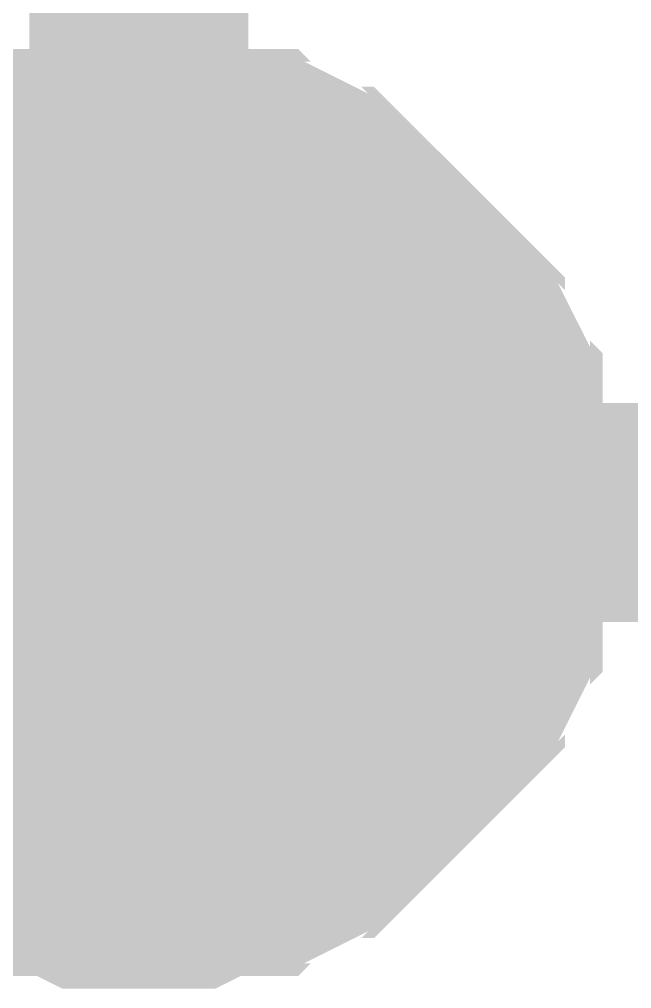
# Model space of a CAD drawing. Header units: millimetres. Extents: x 0 to 11.5, y 0 to 7.6.
# Drawn here: x 4.2938 to 4.3268, y 2.2751 to 2.3273 of the extents above; entities that cross this region are included whole.
import ezdxf

# ---------------------------------------------------------------- set-up
doc = ezdxf.new("R2010")
doc.units = ezdxf.units.MM
doc.header["$MEASUREMENT"] = 0
doc.layers.add('Sheet', color=255, linetype='Continuous')

msp = doc.modelspace()

# ---------------------------------------------------------------- linework, layer by layer
at = {"layer": 'Sheet'}
for points, const_width in [([(4.300225, 2.400897), (4.300225, 2.300717)], 0.0118), ([(4.287269, 2.315029), (4.287951, 2.31571), (4.288633, 2.316392), (4.289315, 2.317073), (4.289996, 2.317755), (4.290678, 2.317755), (4.29136, 2.318436), (4.292724, 2.319118), (4.293406, 2.319118), (4.294088, 2.319799), (4.295452, 2.319799), (4.296134, 2.319799), (4.297498, 2.320481), (4.29818, 2.320481), (4.299543, 2.320481), (4.300225, 2.320481)], 0.0118), ([(4.287269, 2.315029), (4.287951, 2.31571), (4.288633, 2.316392), (4.289315, 2.317073), (4.289996, 2.317755), (4.290678, 2.317755), (4.29136, 2.318436), (4.292724, 2.319118), (4.293406, 2.319118), (4.294088, 2.319799), (4.295452, 2.319799), (4.296134, 2.319799), (4.297498, 2.320481), (4.29818, 2.320481), (4.299543, 2.320481), (4.300225, 2.320481)], 0.0118), ([(4.287269, 2.315029), (4.287951, 2.31571), (4.288633, 2.316392), (4.289315, 2.317073), (4.289996, 2.317755), (4.290678, 2.317755), (4.29136, 2.318436), (4.292724, 2.319118), (4.293406, 2.319118), (4.294088, 2.319799), (4.295452, 2.319799), (4.296134, 2.319799), (4.297498, 2.320481), (4.29818, 2.320481), (4.299543, 2.320481), (4.300225, 2.320481)], 0.0118), ([(4.287269, 2.315029), (4.287951, 2.31571), (4.288633, 2.316392), (4.289315, 2.317073), (4.289996, 2.317755), (4.290678, 2.317755), (4.29136, 2.318436), (4.292724, 2.319118), (4.293406, 2.319118), (4.294088, 2.319799), (4.295452, 2.319799), (4.296134, 2.319799), (4.297498, 2.320481), (4.29818, 2.320481), (4.299543, 2.320481), (4.300225, 2.320481)], 0.0118), ([(4.287269, 2.315029), (4.287951, 2.31571), (4.288633, 2.316392), (4.289315, 2.317073), (4.289996, 2.317755), (4.290678, 2.317755), (4.29136, 2.318436), (4.292724, 2.319118), (4.293406, 2.319118), (4.294088, 2.319799), (4.295452, 2.319799), (4.296134, 2.319799), (4.297498, 2.320481), (4.29818, 2.320481), (4.299543, 2.320481), (4.300225, 2.320481)], 0.0118), ([(4.287269, 2.315029), (4.287951, 2.31571), (4.288633, 2.316392), (4.289315, 2.317073), (4.289996, 2.317755), (4.290678, 2.317755), (4.29136, 2.318436), (4.292724, 2.319118), (4.293406, 2.319118), (4.294088, 2.319799), (4.295452, 2.319799), (4.296134, 2.319799), (4.297498, 2.320481), (4.29818, 2.320481), (4.299543, 2.320481), (4.300225, 2.320481)], 0.0118), ([(4.287269, 2.315029), (4.287951, 2.31571), (4.288633, 2.316392), (4.289315, 2.317073), (4.289996, 2.317755), (4.290678, 2.317755), (4.29136, 2.318436), (4.292724, 2.319118), (4.293406, 2.319118), (4.294088, 2.319799), (4.295452, 2.319799), (4.296134, 2.319799), (4.297498, 2.320481), (4.29818, 2.320481), (4.299543, 2.320481), (4.300225, 2.320481)], 0.0118), ([(4.287269, 2.315029), (4.287951, 2.31571), (4.288633, 2.316392), (4.289315, 2.317073), (4.289996, 2.317755), (4.290678, 2.317755), (4.29136, 2.318436), (4.292724, 2.319118), (4.293406, 2.319118), (4.294088, 2.319799), (4.295452, 2.319799), (4.296134, 2.319799), (4.297498, 2.320481), (4.29818, 2.320481), (4.299543, 2.320481), (4.300225, 2.320481)], 0.0118), ([(4.300225, 2.320481), (4.300225, 2.320481)], 0.0118), ([(4.300225, 2.320481), (4.300907, 2.320481), (4.302271, 2.320481), (4.302953, 2.320481), (4.304317, 2.319799), (4.304999, 2.319799), (4.306363, 2.319799), (4.307045, 2.319118), (4.307727, 2.319118), (4.30909, 2.318436), (4.309772, 2.317755), (4.310454, 2.317755), (4.311136, 2.317073), (4.311818, 2.316392), (4.3125, 2.31571), (4.313182, 2.315029), (4.313864, 2.314347), (4.314546, 2.313666), (4.315228, 2.312984), (4.31591, 2.312303), (4.316592, 2.311621), (4.317273, 2.31094), (4.317273, 2.310258), (4.317955, 2.309577), (4.318637, 2.308214), (4.318637, 2.307532), (4.319319, 2.306851), (4.319319, 2.305488), (4.319319, 2.304806), (4.320001, 2.303443), (4.320001, 2.302762), (4.320001, 2.301399), (4.320001, 2.300717)], 0.0118), ([(4.300225, 2.320481), (4.300225, 2.320481)], 0.0118), ([(4.300225, 2.320481), (4.300907, 2.320481), (4.302271, 2.320481), (4.302953, 2.320481), (4.304317, 2.319799), (4.304999, 2.319799), (4.306363, 2.319799), (4.307045, 2.319118), (4.307727, 2.319118), (4.30909, 2.318436), (4.309772, 2.317755), (4.310454, 2.317755), (4.311136, 2.317073), (4.311818, 2.316392), (4.3125, 2.31571), (4.313182, 2.315029), (4.313864, 2.314347), (4.314546, 2.313666), (4.315228, 2.312984), (4.31591, 2.312303), (4.316592, 2.311621), (4.317273, 2.31094), (4.317273, 2.310258), (4.317955, 2.309577), (4.318637, 2.308214), (4.318637, 2.307532), (4.319319, 2.306851), (4.319319, 2.305488), (4.319319, 2.304806), (4.320001, 2.303443), (4.320001, 2.302762), (4.320001, 2.301399), (4.320001, 2.300717)], 0.0118), ([(4.300225, 2.320481), (4.300225, 2.320481)], 0.0118), ([(4.300225, 2.320481), (4.300907, 2.320481), (4.302271, 2.320481), (4.302953, 2.320481), (4.304317, 2.319799), (4.304999, 2.319799), (4.306363, 2.319799), (4.307045, 2.319118), (4.307727, 2.319118), (4.30909, 2.318436), (4.309772, 2.317755), (4.310454, 2.317755), (4.311136, 2.317073), (4.311818, 2.316392), (4.3125, 2.31571), (4.313182, 2.315029), (4.313864, 2.314347), (4.314546, 2.313666), (4.315228, 2.312984), (4.31591, 2.312303), (4.316592, 2.311621), (4.317273, 2.31094), (4.317273, 2.310258), (4.317955, 2.309577), (4.318637, 2.308214), (4.318637, 2.307532), (4.319319, 2.306851), (4.319319, 2.305488), (4.319319, 2.304806), (4.320001, 2.303443), (4.320001, 2.302762), (4.320001, 2.301399), (4.320001, 2.300717)], 0.0118), ([(4.300225, 2.320481), (4.300225, 2.320481)], 0.0118), ([(4.300225, 2.320481), (4.300907, 2.320481), (4.302271, 2.320481), (4.302953, 2.320481), (4.304317, 2.319799), (4.304999, 2.319799), (4.306363, 2.319799), (4.307045, 2.319118), (4.307727, 2.319118), (4.30909, 2.318436), (4.309772, 2.317755), (4.310454, 2.317755), (4.311136, 2.317073), (4.311818, 2.316392), (4.3125, 2.31571), (4.313182, 2.315029), (4.313864, 2.314347), (4.314546, 2.313666), (4.315228, 2.312984), (4.31591, 2.312303), (4.316592, 2.311621), (4.317273, 2.31094), (4.317273, 2.310258), (4.317955, 2.309577), (4.318637, 2.308214), (4.318637, 2.307532), (4.319319, 2.306851), (4.319319, 2.305488), (4.319319, 2.304806), (4.320001, 2.303443), (4.320001, 2.302762), (4.320001, 2.301399), (4.320001, 2.300717)], 0.0118), ([(4.300225, 2.320481), (4.300225, 2.320481)], 0.0118), ([(4.300225, 2.320481), (4.300907, 2.320481), (4.302271, 2.320481), (4.302953, 2.320481), (4.304317, 2.319799), (4.304999, 2.319799), (4.306363, 2.319799), (4.307045, 2.319118), (4.307727, 2.319118), (4.30909, 2.318436), (4.309772, 2.317755), (4.310454, 2.317755), (4.311136, 2.317073), (4.311818, 2.316392), (4.3125, 2.31571), (4.313182, 2.315029), (4.313864, 2.314347), (4.314546, 2.313666), (4.315228, 2.312984), (4.31591, 2.312303), (4.316592, 2.311621), (4.317273, 2.31094), (4.317273, 2.310258), (4.317955, 2.309577), (4.318637, 2.308214), (4.318637, 2.307532), (4.319319, 2.306851), (4.319319, 2.305488), (4.319319, 2.304806), (4.320001, 2.303443), (4.320001, 2.302762), (4.320001, 2.301399), (4.320001, 2.300717)], 0.0118), ([(4.300225, 2.320481), (4.300225, 2.320481)], 0.0118), ([(4.300225, 2.320481), (4.300907, 2.320481), (4.302271, 2.320481), (4.302953, 2.320481), (4.304317, 2.319799), (4.304999, 2.319799), (4.306363, 2.319799), (4.307045, 2.319118), (4.307727, 2.319118), (4.30909, 2.318436), (4.309772, 2.317755), (4.310454, 2.317755), (4.311136, 2.317073), (4.311818, 2.316392), (4.3125, 2.31571), (4.313182, 2.315029), (4.313864, 2.314347), (4.314546, 2.313666), (4.315228, 2.312984), (4.31591, 2.312303), (4.316592, 2.311621), (4.317273, 2.31094), (4.317273, 2.310258), (4.317955, 2.309577), (4.318637, 2.308214), (4.318637, 2.307532), (4.319319, 2.306851), (4.319319, 2.305488), (4.319319, 2.304806), (4.320001, 2.303443), (4.320001, 2.302762), (4.320001, 2.301399), (4.320001, 2.300717)], 0.0118), ([(4.300225, 2.320481), (4.300225, 2.320481)], 0.0118), ([(4.300225, 2.320481), (4.300907, 2.320481), (4.302271, 2.320481), (4.302953, 2.320481), (4.304317, 2.319799), (4.304999, 2.319799), (4.306363, 2.319799), (4.307045, 2.319118), (4.307727, 2.319118), (4.30909, 2.318436), (4.309772, 2.317755), (4.310454, 2.317755), (4.311136, 2.317073), (4.311818, 2.316392), (4.3125, 2.31571), (4.313182, 2.315029), (4.313864, 2.314347), (4.314546, 2.313666), (4.315228, 2.312984), (4.31591, 2.312303), (4.316592, 2.311621), (4.317273, 2.31094), (4.317273, 2.310258), (4.317955, 2.309577), (4.318637, 2.308214), (4.318637, 2.307532), (4.319319, 2.306851), (4.319319, 2.305488), (4.319319, 2.304806), (4.320001, 2.303443), (4.320001, 2.302762), (4.320001, 2.301399), (4.320001, 2.300717)], 0.0118), ([(4.300225, 2.320481), (4.300225, 2.320481)], 0.0118), ([(4.300225, 2.320481), (4.300907, 2.320481), (4.302271, 2.320481), (4.302953, 2.320481), (4.304317, 2.319799), (4.304999, 2.319799), (4.306363, 2.319799), (4.307045, 2.319118), (4.307727, 2.319118), (4.30909, 2.318436), (4.309772, 2.317755), (4.310454, 2.317755), (4.311136, 2.317073), (4.311818, 2.316392), (4.3125, 2.31571), (4.313182, 2.315029), (4.313864, 2.314347), (4.314546, 2.313666), (4.315228, 2.312984), (4.31591, 2.312303), (4.316592, 2.311621), (4.317273, 2.31094), (4.317273, 2.310258), (4.317955, 2.309577), (4.318637, 2.308214), (4.318637, 2.307532), (4.319319, 2.306851), (4.319319, 2.305488), (4.319319, 2.304806), (4.320001, 2.303443), (4.320001, 2.302762), (4.320001, 2.301399), (4.320001, 2.300717)], 0.0118), ([(4.29136, 2.318436), (4.292724, 2.319118), (4.293406, 2.319118), (4.294088, 2.319799), (4.295452, 2.319799), (4.296134, 2.319799), (4.297498, 2.320481), (4.29818, 2.320481), (4.299543, 2.320481), (4.300225, 2.320481)], 0.0039), ([(4.29136, 2.318436), (4.292724, 2.319118), (4.293406, 2.319118), (4.294088, 2.319799), (4.295452, 2.319799), (4.296134, 2.319799), (4.297498, 2.320481), (4.29818, 2.320481), (4.299543, 2.320481), (4.300225, 2.320481)], 0.0039), ([(4.29136, 2.318436), (4.292724, 2.319118), (4.293406, 2.319118), (4.294088, 2.319799), (4.295452, 2.319799), (4.296134, 2.319799), (4.297498, 2.320481), (4.29818, 2.320481), (4.299543, 2.320481), (4.300225, 2.320481)], 0.0039), ([(4.29136, 2.318436), (4.292724, 2.319118), (4.293406, 2.319118), (4.294088, 2.319799), (4.295452, 2.319799), (4.296134, 2.319799), (4.297498, 2.320481), (4.29818, 2.320481), (4.299543, 2.320481), (4.300225, 2.320481)], 0.0039), ([(4.29136, 2.318436), (4.292724, 2.319118), (4.293406, 2.319118), (4.294088, 2.319799), (4.295452, 2.319799), (4.296134, 2.319799), (4.297498, 2.320481), (4.29818, 2.320481), (4.299543, 2.320481), (4.300225, 2.320481)], 0.0039), ([(4.29136, 2.318436), (4.292724, 2.319118), (4.293406, 2.319118), (4.294088, 2.319799), (4.295452, 2.319799), (4.296134, 2.319799), (4.297498, 2.320481), (4.29818, 2.320481), (4.299543, 2.320481), (4.300225, 2.320481)], 0.0039), ([(4.29136, 2.318436), (4.292724, 2.319118), (4.293406, 2.319118), (4.294088, 2.319799), (4.295452, 2.319799), (4.296134, 2.319799), (4.297498, 2.320481), (4.29818, 2.320481), (4.299543, 2.320481), (4.300225, 2.320481)], 0.0039), ([(4.29136, 2.318436), (4.292724, 2.319118), (4.293406, 2.319118), (4.294088, 2.319799), (4.295452, 2.319799), (4.296134, 2.319799), (4.297498, 2.320481), (4.29818, 2.320481), (4.299543, 2.320481), (4.300225, 2.320481)], 0.0039), ([(4.300225, 2.320481), (4.300225, 2.320481)], 0.0039), ([(4.300225, 2.320481), (4.300907, 2.320481), (4.302271, 2.320481), (4.302953, 2.320481), (4.304317, 2.319799), (4.304999, 2.319799), (4.306363, 2.319799), (4.307045, 2.319118), (4.307727, 2.319118), (4.30909, 2.318436), (4.309772, 2.317755), (4.310454, 2.317755), (4.311136, 2.317073), (4.311818, 2.316392), (4.3125, 2.31571), (4.313182, 2.315029), (4.313864, 2.314347), (4.314546, 2.313666), (4.315228, 2.312984), (4.31591, 2.312303), (4.316592, 2.311621), (4.317273, 2.31094), (4.317273, 2.310258), (4.317955, 2.309577), (4.318637, 2.308214), (4.318637, 2.307532), (4.319319, 2.306851), (4.319319, 2.305488), (4.319319, 2.304806), (4.320001, 2.303443), (4.320001, 2.302762), (4.320001, 2.301399), (4.320001, 2.300717)], 0.0039), ([(4.300225, 2.320481), (4.300225, 2.320481)], 0.0039), ([(4.300225, 2.320481), (4.300907, 2.320481), (4.302271, 2.320481), (4.302953, 2.320481), (4.304317, 2.319799), (4.304999, 2.319799), (4.306363, 2.319799), (4.307045, 2.319118), (4.307727, 2.319118), (4.30909, 2.318436), (4.309772, 2.317755), (4.310454, 2.317755), (4.311136, 2.317073), (4.311818, 2.316392), (4.3125, 2.31571), (4.313182, 2.315029), (4.313864, 2.314347), (4.314546, 2.313666), (4.315228, 2.312984), (4.31591, 2.312303), (4.316592, 2.311621), (4.317273, 2.31094), (4.317273, 2.310258), (4.317955, 2.309577), (4.318637, 2.308214), (4.318637, 2.307532), (4.319319, 2.306851), (4.319319, 2.305488), (4.319319, 2.304806), (4.320001, 2.303443), (4.320001, 2.302762), (4.320001, 2.301399), (4.320001, 2.300717)], 0.0039), ([(4.300225, 2.320481), (4.300225, 2.320481)], 0.0039), ([(4.300225, 2.320481), (4.300907, 2.320481), (4.302271, 2.320481), (4.302953, 2.320481), (4.304317, 2.319799), (4.304999, 2.319799), (4.306363, 2.319799), (4.307045, 2.319118), (4.307727, 2.319118), (4.30909, 2.318436), (4.309772, 2.317755), (4.310454, 2.317755), (4.311136, 2.317073), (4.311818, 2.316392), (4.3125, 2.31571), (4.313182, 2.315029), (4.313864, 2.314347), (4.314546, 2.313666), (4.315228, 2.312984), (4.31591, 2.312303), (4.316592, 2.311621), (4.317273, 2.31094), (4.317273, 2.310258), (4.317955, 2.309577), (4.318637, 2.308214), (4.318637, 2.307532), (4.319319, 2.306851), (4.319319, 2.305488), (4.319319, 2.304806), (4.320001, 2.303443), (4.320001, 2.302762), (4.320001, 2.301399), (4.320001, 2.300717)], 0.0039), ([(4.300225, 2.320481), (4.300225, 2.320481)], 0.0039), ([(4.300225, 2.320481), (4.300907, 2.320481), (4.302271, 2.320481), (4.302953, 2.320481), (4.304317, 2.319799), (4.304999, 2.319799), (4.306363, 2.319799), (4.307045, 2.319118), (4.307727, 2.319118), (4.30909, 2.318436), (4.309772, 2.317755), (4.310454, 2.317755), (4.311136, 2.317073), (4.311818, 2.316392), (4.3125, 2.31571), (4.313182, 2.315029), (4.313864, 2.314347), (4.314546, 2.313666), (4.315228, 2.312984), (4.31591, 2.312303), (4.316592, 2.311621), (4.317273, 2.31094), (4.317273, 2.310258), (4.317955, 2.309577), (4.318637, 2.308214), (4.318637, 2.307532), (4.319319, 2.306851), (4.319319, 2.305488), (4.319319, 2.304806), (4.320001, 2.303443), (4.320001, 2.302762), (4.320001, 2.301399), (4.320001, 2.300717)], 0.0039), ([(4.300225, 2.320481), (4.300225, 2.320481)], 0.0039), ([(4.300225, 2.320481), (4.300907, 2.320481), (4.302271, 2.320481), (4.302953, 2.320481), (4.304317, 2.319799), (4.304999, 2.319799), (4.306363, 2.319799), (4.307045, 2.319118), (4.307727, 2.319118), (4.30909, 2.318436), (4.309772, 2.317755), (4.310454, 2.317755), (4.311136, 2.317073), (4.311818, 2.316392), (4.3125, 2.31571), (4.313182, 2.315029), (4.313864, 2.314347), (4.314546, 2.313666), (4.315228, 2.312984), (4.31591, 2.312303), (4.316592, 2.311621), (4.317273, 2.31094), (4.317273, 2.310258), (4.317955, 2.309577), (4.318637, 2.308214), (4.318637, 2.307532), (4.319319, 2.306851), (4.319319, 2.305488), (4.319319, 2.304806), (4.320001, 2.303443), (4.320001, 2.302762), (4.320001, 2.301399), (4.320001, 2.300717)], 0.0039), ([(4.300225, 2.320481), (4.300225, 2.320481)], 0.0039), ([(4.300225, 2.320481), (4.300907, 2.320481), (4.302271, 2.320481), (4.302953, 2.320481), (4.304317, 2.319799), (4.304999, 2.319799), (4.306363, 2.319799), (4.307045, 2.319118), (4.307727, 2.319118), (4.30909, 2.318436), (4.309772, 2.317755), (4.310454, 2.317755), (4.311136, 2.317073), (4.311818, 2.316392), (4.3125, 2.31571), (4.313182, 2.315029), (4.313864, 2.314347), (4.314546, 2.313666), (4.315228, 2.312984), (4.31591, 2.312303), (4.316592, 2.311621), (4.317273, 2.31094), (4.317273, 2.310258), (4.317955, 2.309577), (4.318637, 2.308214), (4.318637, 2.307532), (4.319319, 2.306851), (4.319319, 2.305488), (4.319319, 2.304806), (4.320001, 2.303443), (4.320001, 2.302762), (4.320001, 2.301399), (4.320001, 2.300717)], 0.0039), ([(4.300225, 2.320481), (4.300225, 2.320481)], 0.0039), ([(4.300225, 2.320481), (4.300907, 2.320481), (4.302271, 2.320481), (4.302953, 2.320481), (4.304317, 2.319799), (4.304999, 2.319799), (4.306363, 2.319799), (4.307045, 2.319118), (4.307727, 2.319118), (4.30909, 2.318436), (4.309772, 2.317755), (4.310454, 2.317755), (4.311136, 2.317073), (4.311818, 2.316392), (4.3125, 2.31571), (4.313182, 2.315029), (4.313864, 2.314347), (4.314546, 2.313666), (4.315228, 2.312984), (4.31591, 2.312303), (4.316592, 2.311621), (4.317273, 2.31094), (4.317273, 2.310258), (4.317955, 2.309577), (4.318637, 2.308214), (4.318637, 2.307532), (4.319319, 2.306851), (4.319319, 2.305488), (4.319319, 2.304806), (4.320001, 2.303443), (4.320001, 2.302762), (4.320001, 2.301399), (4.320001, 2.300717)], 0.0039), ([(4.300225, 2.320481), (4.300225, 2.320481)], 0.0039), ([(4.300225, 2.320481), (4.300907, 2.320481), (4.302271, 2.320481), (4.302953, 2.320481), (4.304317, 2.319799), (4.304999, 2.319799), (4.306363, 2.319799), (4.307045, 2.319118), (4.307727, 2.319118), (4.30909, 2.318436), (4.309772, 2.317755), (4.310454, 2.317755), (4.311136, 2.317073), (4.311818, 2.316392), (4.3125, 2.31571), (4.313182, 2.315029), (4.313864, 2.314347), (4.314546, 2.313666), (4.315228, 2.312984), (4.31591, 2.312303), (4.316592, 2.311621), (4.317273, 2.31094), (4.317273, 2.310258), (4.317955, 2.309577), (4.318637, 2.308214), (4.318637, 2.307532), (4.319319, 2.306851), (4.319319, 2.305488), (4.319319, 2.304806), (4.320001, 2.303443), (4.320001, 2.302762), (4.320001, 2.301399), (4.320001, 2.300717)], 0.0039), ([(4.199982, 2.300717), (4.300225, 2.300717)], 0.0118), ([(4.320001, 2.300717), (4.320001, 2.300036), (4.320001, 2.298673), (4.320001, 2.297991), (4.319319, 2.296628), (4.319319, 2.295947), (4.319319, 2.294584), (4.318637, 2.293902), (4.318637, 2.293221), (4.317955, 2.291858), (4.317273, 2.291176), (4.317273, 2.290495), (4.316592, 2.289813), (4.31591, 2.289132), (4.315228, 2.288451), (4.314546, 2.287769), (4.313864, 2.287088), (4.313182, 2.286406), (4.3125, 2.285725), (4.311818, 2.285043), (4.311136, 2.284362), (4.310454, 2.28368), (4.309772, 2.28368), (4.30909, 2.282999), (4.307727, 2.282317), (4.307045, 2.282317), (4.306363, 2.281636), (4.304999, 2.281636), (4.304317, 2.281636), (4.302953, 2.280954), (4.302271, 2.280954), (4.300907, 2.280954), (4.300225, 2.280954)], 0.0118), ([(4.320001, 2.300717), (4.320001, 2.300036), (4.320001, 2.298673), (4.320001, 2.297991), (4.319319, 2.296628), (4.319319, 2.295947), (4.319319, 2.294584), (4.318637, 2.293902), (4.318637, 2.293221), (4.317955, 2.291858), (4.317273, 2.291176), (4.317273, 2.290495), (4.316592, 2.289813), (4.31591, 2.289132), (4.315228, 2.288451), (4.314546, 2.287769), (4.313864, 2.287088), (4.313182, 2.286406), (4.3125, 2.285725), (4.311818, 2.285043), (4.311136, 2.284362), (4.310454, 2.28368), (4.309772, 2.28368), (4.30909, 2.282999), (4.307727, 2.282317), (4.307045, 2.282317), (4.306363, 2.281636), (4.304999, 2.281636), (4.304317, 2.281636), (4.302953, 2.280954), (4.302271, 2.280954), (4.300907, 2.280954), (4.300225, 2.280954)], 0.0118), ([(4.320001, 2.300717), (4.320001, 2.300036), (4.320001, 2.298673), (4.320001, 2.297991), (4.319319, 2.296628), (4.319319, 2.295947), (4.319319, 2.294584), (4.318637, 2.293902), (4.318637, 2.293221), (4.317955, 2.291858), (4.317273, 2.291176), (4.317273, 2.290495), (4.316592, 2.289813), (4.31591, 2.289132), (4.315228, 2.288451), (4.314546, 2.287769), (4.313864, 2.287088), (4.313182, 2.286406), (4.3125, 2.285725), (4.311818, 2.285043), (4.311136, 2.284362), (4.310454, 2.28368), (4.309772, 2.28368), (4.30909, 2.282999), (4.307727, 2.282317), (4.307045, 2.282317), (4.306363, 2.281636), (4.304999, 2.281636), (4.304317, 2.281636), (4.302953, 2.280954), (4.302271, 2.280954), (4.300907, 2.280954), (4.300225, 2.280954)], 0.0118), ([(4.320001, 2.300717), (4.320001, 2.300036), (4.320001, 2.298673), (4.320001, 2.297991), (4.319319, 2.296628), (4.319319, 2.295947), (4.319319, 2.294584), (4.318637, 2.293902), (4.318637, 2.293221), (4.317955, 2.291858), (4.317273, 2.291176), (4.317273, 2.290495), (4.316592, 2.289813), (4.31591, 2.289132), (4.315228, 2.288451), (4.314546, 2.287769), (4.313864, 2.287088), (4.313182, 2.286406), (4.3125, 2.285725), (4.311818, 2.285043), (4.311136, 2.284362), (4.310454, 2.28368), (4.309772, 2.28368), (4.30909, 2.282999), (4.307727, 2.282317), (4.307045, 2.282317), (4.306363, 2.281636), (4.304999, 2.281636), (4.304317, 2.281636), (4.302953, 2.280954), (4.302271, 2.280954), (4.300907, 2.280954), (4.300225, 2.280954)], 0.0118), ([(4.300225, 2.300717), (4.750296, 2.300717), (4.85054, 2.300717)], 0.0118), ([(4.320001, 2.300717), (4.320001, 2.300036), (4.320001, 2.298673), (4.320001, 2.297991), (4.319319, 2.296628), (4.319319, 2.295947), (4.319319, 2.294584), (4.318637, 2.293902), (4.318637, 2.293221), (4.317955, 2.291858), (4.317273, 2.291176), (4.317273, 2.290495), (4.316592, 2.289813), (4.31591, 2.289132), (4.315228, 2.288451), (4.314546, 2.287769), (4.313864, 2.287088), (4.313182, 2.286406), (4.3125, 2.285725), (4.311818, 2.285043), (4.311136, 2.284362), (4.310454, 2.28368), (4.309772, 2.28368), (4.30909, 2.282999), (4.307727, 2.282317), (4.307045, 2.282317), (4.306363, 2.281636), (4.304999, 2.281636), (4.304317, 2.281636), (4.302953, 2.280954), (4.302271, 2.280954), (4.300907, 2.280954), (4.300225, 2.280954)], 0.0118), ([(4.320001, 2.300717), (4.320001, 2.300036), (4.320001, 2.298673), (4.320001, 2.297991), (4.319319, 2.296628), (4.319319, 2.295947), (4.319319, 2.294584), (4.318637, 2.293902), (4.318637, 2.293221), (4.317955, 2.291858), (4.317273, 2.291176), (4.317273, 2.290495), (4.316592, 2.289813), (4.31591, 2.289132), (4.315228, 2.288451), (4.314546, 2.287769), (4.313864, 2.287088), (4.313182, 2.286406), (4.3125, 2.285725), (4.311818, 2.285043), (4.311136, 2.284362), (4.310454, 2.28368), (4.309772, 2.28368), (4.30909, 2.282999), (4.307727, 2.282317), (4.307045, 2.282317), (4.306363, 2.281636), (4.304999, 2.281636), (4.304317, 2.281636), (4.302953, 2.280954), (4.302271, 2.280954), (4.300907, 2.280954), (4.300225, 2.280954)], 0.0118), ([(4.320001, 2.300717), (4.320001, 2.300036), (4.320001, 2.298673), (4.320001, 2.297991), (4.319319, 2.296628), (4.319319, 2.295947), (4.319319, 2.294584), (4.318637, 2.293902), (4.318637, 2.293221), (4.317955, 2.291858), (4.317273, 2.291176), (4.317273, 2.290495), (4.316592, 2.289813), (4.31591, 2.289132), (4.315228, 2.288451), (4.314546, 2.287769), (4.313864, 2.287088), (4.313182, 2.286406), (4.3125, 2.285725), (4.311818, 2.285043), (4.311136, 2.284362), (4.310454, 2.28368), (4.309772, 2.28368), (4.30909, 2.282999), (4.307727, 2.282317), (4.307045, 2.282317), (4.306363, 2.281636), (4.304999, 2.281636), (4.304317, 2.281636), (4.302953, 2.280954), (4.302271, 2.280954), (4.300907, 2.280954), (4.300225, 2.280954)], 0.0118), ([(4.320001, 2.300717), (4.320001, 2.300036), (4.320001, 2.298673), (4.320001, 2.297991), (4.319319, 2.296628), (4.319319, 2.295947), (4.319319, 2.294584), (4.318637, 2.293902), (4.318637, 2.293221), (4.317955, 2.291858), (4.317273, 2.291176), (4.317273, 2.290495), (4.316592, 2.289813), (4.31591, 2.289132), (4.315228, 2.288451), (4.314546, 2.287769), (4.313864, 2.287088), (4.313182, 2.286406), (4.3125, 2.285725), (4.311818, 2.285043), (4.311136, 2.284362), (4.310454, 2.28368), (4.309772, 2.28368), (4.30909, 2.282999), (4.307727, 2.282317), (4.307045, 2.282317), (4.306363, 2.281636), (4.304999, 2.281636), (4.304317, 2.281636), (4.302953, 2.280954), (4.302271, 2.280954), (4.300907, 2.280954), (4.300225, 2.280954)], 0.0118), ([(4.320001, 2.300717), (4.320001, 2.300717), (4.320001, 2.300717), (4.320001, 2.300717), (4.320001, 2.300717), (4.320001, 2.300717), (4.320001, 2.300717), (4.320001, 2.300717), (4.320001, 2.300717), (4.320001, 2.300717), (4.320001, 2.300717), (4.320001, 2.300717), (4.320001, 2.300717), (4.320001, 2.300717), (4.320001, 2.300717), (4.320001, 2.300717), (4.320001, 2.300717), (4.320001, 2.300717), (4.320001, 2.300717), (4.320001, 2.300717), (4.320001, 2.300717), (4.320001, 2.300717), (4.320001, 2.300717), (4.320001, 2.300717), (4.320001, 2.300717), (4.320001, 2.300717), (4.320001, 2.300717), (4.320001, 2.300717), (4.320001, 2.300717), (4.320001, 2.300717), (4.320001, 2.300717), (4.320001, 2.300717), (4.320001, 2.300717)], 0.0118), ([(4.320001, 2.300717), (4.320001, 2.300717)], 0.0118), ([(4.320001, 2.300717), (4.320001, 2.300717), (4.320001, 2.300717), (4.320001, 2.300717), (4.320001, 2.300717), (4.320001, 2.300717), (4.320001, 2.300717), (4.320001, 2.300717), (4.320001, 2.300717), (4.320001, 2.300717), (4.320001, 2.300717), (4.320001, 2.300717), (4.320001, 2.300717), (4.320001, 2.300717), (4.320001, 2.300717), (4.320001, 2.300717), (4.320001, 2.300717), (4.320001, 2.300717), (4.320001, 2.300717), (4.320001, 2.300717), (4.320001, 2.300717), (4.320001, 2.300717), (4.320001, 2.300717), (4.320001, 2.300717), (4.320001, 2.300717), (4.320001, 2.300717), (4.320001, 2.300717), (4.320001, 2.300717), (4.320001, 2.300717), (4.320001, 2.300717), (4.320001, 2.300717), (4.320001, 2.300717), (4.320001, 2.300717)], 0.0118), ([(4.320001, 2.300717), (4.320001, 2.300717)], 0.0118), ([(4.320001, 2.300717), (4.320001, 2.300717), (4.320001, 2.300717), (4.320001, 2.300717), (4.320001, 2.300717), (4.320001, 2.300717), (4.320001, 2.300717), (4.320001, 2.300717), (4.320001, 2.300717), (4.320001, 2.300717), (4.320001, 2.300717), (4.320001, 2.300717), (4.320001, 2.300717), (4.320001, 2.300717), (4.320001, 2.300717), (4.320001, 2.300717), (4.320001, 2.300717), (4.320001, 2.300717), (4.320001, 2.300717), (4.320001, 2.300717), (4.320001, 2.300717), (4.320001, 2.300717), (4.320001, 2.300717), (4.320001, 2.300717), (4.320001, 2.300717), (4.320001, 2.300717), (4.320001, 2.300717), (4.320001, 2.300717), (4.320001, 2.300717), (4.320001, 2.300717), (4.320001, 2.300717), (4.320001, 2.300717), (4.320001, 2.300717)], 0.0118), ([(4.320001, 2.300717), (4.320001, 2.300717)], 0.0118), ([(4.320001, 2.300717), (4.320001, 2.300717), (4.320001, 2.300717), (4.320001, 2.300717), (4.320001, 2.300717), (4.320001, 2.300717), (4.320001, 2.300717), (4.320001, 2.300717), (4.320001, 2.300717), (4.320001, 2.300717), (4.320001, 2.300717), (4.320001, 2.300717), (4.320001, 2.300717), (4.320001, 2.300717), (4.320001, 2.300717), (4.320001, 2.300717), (4.320001, 2.300717), (4.320001, 2.300717), (4.320001, 2.300717), (4.320001, 2.300717), (4.320001, 2.300717), (4.320001, 2.300717), (4.320001, 2.300717), (4.320001, 2.300717), (4.320001, 2.300717), (4.320001, 2.300717), (4.320001, 2.300717), (4.320001, 2.300717), (4.320001, 2.300717), (4.320001, 2.300717), (4.320001, 2.300717), (4.320001, 2.300717), (4.320001, 2.300717)], 0.0118), ([(4.320001, 2.300717), (4.320001, 2.300717)], 0.0118), ([(4.320001, 2.300717), (4.320001, 2.300717), (4.320001, 2.300717), (4.320001, 2.300717), (4.320001, 2.300717), (4.320001, 2.300717), (4.320001, 2.300717), (4.320001, 2.300717), (4.320001, 2.300717), (4.320001, 2.300717), (4.320001, 2.300717), (4.320001, 2.300717), (4.320001, 2.300717), (4.320001, 2.300717), (4.320001, 2.300717), (4.320001, 2.300717), (4.320001, 2.300717), (4.320001, 2.300717), (4.320001, 2.300717), (4.320001, 2.300717), (4.320001, 2.300717), (4.320001, 2.300717), (4.320001, 2.300717), (4.320001, 2.300717), (4.320001, 2.300717), (4.320001, 2.300717), (4.320001, 2.300717), (4.320001, 2.300717), (4.320001, 2.300717), (4.320001, 2.300717), (4.320001, 2.300717), (4.320001, 2.300717), (4.320001, 2.300717)], 0.0118), ([(4.320001, 2.300717), (4.320001, 2.300717)], 0.0118), ([(4.320001, 2.300717), (4.320001, 2.300717), (4.320001, 2.300717), (4.320001, 2.300717), (4.320001, 2.300717), (4.320001, 2.300717), (4.320001, 2.300717), (4.320001, 2.300717), (4.320001, 2.300717), (4.320001, 2.300717), (4.320001, 2.300717), (4.320001, 2.300717), (4.320001, 2.300717), (4.320001, 2.300717), (4.320001, 2.300717), (4.320001, 2.300717), (4.320001, 2.300717), (4.320001, 2.300717), (4.320001, 2.300717), (4.320001, 2.300717), (4.320001, 2.300717), (4.320001, 2.300717), (4.320001, 2.300717), (4.320001, 2.300717), (4.320001, 2.300717), (4.320001, 2.300717), (4.320001, 2.300717), (4.320001, 2.300717), (4.320001, 2.300717), (4.320001, 2.300717), (4.320001, 2.300717), (4.320001, 2.300717), (4.320001, 2.300717)], 0.0118), ([(4.320001, 2.300717), (4.320001, 2.300717)], 0.0118), ([(4.320001, 2.300717), (4.320001, 2.300717), (4.320001, 2.300717), (4.320001, 2.300717), (4.320001, 2.300717), (4.320001, 2.300717), (4.320001, 2.300717), (4.320001, 2.300717), (4.320001, 2.300717), (4.320001, 2.300717), (4.320001, 2.300717), (4.320001, 2.300717), (4.320001, 2.300717), (4.320001, 2.300717), (4.320001, 2.300717), (4.320001, 2.300717), (4.320001, 2.300717), (4.320001, 2.300717), (4.320001, 2.300717), (4.320001, 2.300717), (4.320001, 2.300717), (4.320001, 2.300717), (4.320001, 2.300717), (4.320001, 2.300717), (4.320001, 2.300717), (4.320001, 2.300717), (4.320001, 2.300717), (4.320001, 2.300717), (4.320001, 2.300717), (4.320001, 2.300717), (4.320001, 2.300717), (4.320001, 2.300717), (4.320001, 2.300717)], 0.0118), ([(4.320001, 2.300717), (4.320001, 2.300717)], 0.0118), ([(4.320001, 2.300717), (4.320001, 2.300717), (4.320001, 2.300717), (4.320001, 2.300717), (4.320001, 2.300717), (4.320001, 2.300717), (4.320001, 2.300717), (4.320001, 2.300717), (4.320001, 2.300717), (4.320001, 2.300717), (4.320001, 2.300717), (4.320001, 2.300717), (4.320001, 2.300717), (4.320001, 2.300717), (4.320001, 2.300717), (4.320001, 2.300717), (4.320001, 2.300717), (4.320001, 2.300717), (4.320001, 2.300717), (4.320001, 2.300717), (4.320001, 2.300717), (4.320001, 2.300717), (4.320001, 2.300717), (4.320001, 2.300717), (4.320001, 2.300717), (4.320001, 2.300717), (4.320001, 2.300717), (4.320001, 2.300717), (4.320001, 2.300717), (4.320001, 2.300717), (4.320001, 2.300717), (4.320001, 2.300717), (4.320001, 2.300717)], 0.0118), ([(4.320001, 2.300717), (4.320001, 2.300717)], 0.0118), ([(4.320001, 2.300717), (4.320001, 2.300036), (4.320001, 2.298673), (4.320001, 2.297991), (4.319319, 2.296628), (4.319319, 2.295947), (4.319319, 2.294584), (4.318637, 2.293902), (4.318637, 2.293221), (4.317955, 2.291858), (4.317273, 2.291176), (4.317273, 2.290495), (4.316592, 2.289813), (4.31591, 2.289132), (4.315228, 2.288451), (4.314546, 2.287769), (4.313864, 2.287088), (4.313182, 2.286406), (4.3125, 2.285725), (4.311818, 2.285043), (4.311136, 2.284362), (4.310454, 2.28368), (4.309772, 2.28368), (4.30909, 2.282999), (4.307727, 2.282317), (4.307045, 2.282317), (4.306363, 2.281636), (4.304999, 2.281636), (4.304317, 2.281636), (4.302953, 2.280954), (4.302271, 2.280954), (4.300907, 2.280954), (4.300225, 2.280954)], 0.0039), ([(4.320001, 2.300717), (4.320001, 2.300036), (4.320001, 2.298673), (4.320001, 2.297991), (4.319319, 2.296628), (4.319319, 2.295947), (4.319319, 2.294584), (4.318637, 2.293902), (4.318637, 2.293221), (4.317955, 2.291858), (4.317273, 2.291176), (4.317273, 2.290495), (4.316592, 2.289813), (4.31591, 2.289132), (4.315228, 2.288451), (4.314546, 2.287769), (4.313864, 2.287088), (4.313182, 2.286406), (4.3125, 2.285725), (4.311818, 2.285043), (4.311136, 2.284362), (4.310454, 2.28368), (4.309772, 2.28368), (4.30909, 2.282999), (4.307727, 2.282317), (4.307045, 2.282317), (4.306363, 2.281636), (4.304999, 2.281636), (4.304317, 2.281636), (4.302953, 2.280954), (4.302271, 2.280954), (4.300907, 2.280954), (4.300225, 2.280954)], 0.0039), ([(4.320001, 2.300717), (4.320001, 2.300036), (4.320001, 2.298673), (4.320001, 2.297991), (4.319319, 2.296628), (4.319319, 2.295947), (4.319319, 2.294584), (4.318637, 2.293902), (4.318637, 2.293221), (4.317955, 2.291858), (4.317273, 2.291176), (4.317273, 2.290495), (4.316592, 2.289813), (4.31591, 2.289132), (4.315228, 2.288451), (4.314546, 2.287769), (4.313864, 2.287088), (4.313182, 2.286406), (4.3125, 2.285725), (4.311818, 2.285043), (4.311136, 2.284362), (4.310454, 2.28368), (4.309772, 2.28368), (4.30909, 2.282999), (4.307727, 2.282317), (4.307045, 2.282317), (4.306363, 2.281636), (4.304999, 2.281636), (4.304317, 2.281636), (4.302953, 2.280954), (4.302271, 2.280954), (4.300907, 2.280954), (4.300225, 2.280954)], 0.0039), ([(4.320001, 2.300717), (4.320001, 2.300036), (4.320001, 2.298673), (4.320001, 2.297991), (4.319319, 2.296628), (4.319319, 2.295947), (4.319319, 2.294584), (4.318637, 2.293902), (4.318637, 2.293221), (4.317955, 2.291858), (4.317273, 2.291176), (4.317273, 2.290495), (4.316592, 2.289813), (4.31591, 2.289132), (4.315228, 2.288451), (4.314546, 2.287769), (4.313864, 2.287088), (4.313182, 2.286406), (4.3125, 2.285725), (4.311818, 2.285043), (4.311136, 2.284362), (4.310454, 2.28368), (4.309772, 2.28368), (4.30909, 2.282999), (4.307727, 2.282317), (4.307045, 2.282317), (4.306363, 2.281636), (4.304999, 2.281636), (4.304317, 2.281636), (4.302953, 2.280954), (4.302271, 2.280954), (4.300907, 2.280954), (4.300225, 2.280954)], 0.0039), ([(4.320001, 2.300717), (4.320001, 2.300036), (4.320001, 2.298673), (4.320001, 2.297991), (4.319319, 2.296628), (4.319319, 2.295947), (4.319319, 2.294584), (4.318637, 2.293902), (4.318637, 2.293221), (4.317955, 2.291858), (4.317273, 2.291176), (4.317273, 2.290495), (4.316592, 2.289813), (4.31591, 2.289132), (4.315228, 2.288451), (4.314546, 2.287769), (4.313864, 2.287088), (4.313182, 2.286406), (4.3125, 2.285725), (4.311818, 2.285043), (4.311136, 2.284362), (4.310454, 2.28368), (4.309772, 2.28368), (4.30909, 2.282999), (4.307727, 2.282317), (4.307045, 2.282317), (4.306363, 2.281636), (4.304999, 2.281636), (4.304317, 2.281636), (4.302953, 2.280954), (4.302271, 2.280954), (4.300907, 2.280954), (4.300225, 2.280954)], 0.0039), ([(4.320001, 2.300717), (4.320001, 2.300036), (4.320001, 2.298673), (4.320001, 2.297991), (4.319319, 2.296628), (4.319319, 2.295947), (4.319319, 2.294584), (4.318637, 2.293902), (4.318637, 2.293221), (4.317955, 2.291858), (4.317273, 2.291176), (4.317273, 2.290495), (4.316592, 2.289813), (4.31591, 2.289132), (4.315228, 2.288451), (4.314546, 2.287769), (4.313864, 2.287088), (4.313182, 2.286406), (4.3125, 2.285725), (4.311818, 2.285043), (4.311136, 2.284362), (4.310454, 2.28368), (4.309772, 2.28368), (4.30909, 2.282999), (4.307727, 2.282317), (4.307045, 2.282317), (4.306363, 2.281636), (4.304999, 2.281636), (4.304317, 2.281636), (4.302953, 2.280954), (4.302271, 2.280954), (4.300907, 2.280954), (4.300225, 2.280954)], 0.0039), ([(4.320001, 2.300717), (4.320001, 2.300036), (4.320001, 2.298673), (4.320001, 2.297991), (4.319319, 2.296628), (4.319319, 2.295947), (4.319319, 2.294584), (4.318637, 2.293902), (4.318637, 2.293221), (4.317955, 2.291858), (4.317273, 2.291176), (4.317273, 2.290495), (4.316592, 2.289813), (4.31591, 2.289132), (4.315228, 2.288451), (4.314546, 2.287769), (4.313864, 2.287088), (4.313182, 2.286406), (4.3125, 2.285725), (4.311818, 2.285043), (4.311136, 2.284362), (4.310454, 2.28368), (4.309772, 2.28368), (4.30909, 2.282999), (4.307727, 2.282317), (4.307045, 2.282317), (4.306363, 2.281636), (4.304999, 2.281636), (4.304317, 2.281636), (4.302953, 2.280954), (4.302271, 2.280954), (4.300907, 2.280954), (4.300225, 2.280954)], 0.0039), ([(4.320001, 2.300717), (4.320001, 2.300036), (4.320001, 2.298673), (4.320001, 2.297991), (4.319319, 2.296628), (4.319319, 2.295947), (4.319319, 2.294584), (4.318637, 2.293902), (4.318637, 2.293221), (4.317955, 2.291858), (4.317273, 2.291176), (4.317273, 2.290495), (4.316592, 2.289813), (4.31591, 2.289132), (4.315228, 2.288451), (4.314546, 2.287769), (4.313864, 2.287088), (4.313182, 2.286406), (4.3125, 2.285725), (4.311818, 2.285043), (4.311136, 2.284362), (4.310454, 2.28368), (4.309772, 2.28368), (4.30909, 2.282999), (4.307727, 2.282317), (4.307045, 2.282317), (4.306363, 2.281636), (4.304999, 2.281636), (4.304317, 2.281636), (4.302953, 2.280954), (4.302271, 2.280954), (4.300907, 2.280954), (4.300225, 2.280954)], 0.0039), ([(4.320001, 2.300717), (4.320001, 2.300717), (4.320001, 2.300717), (4.320001, 2.300717), (4.320001, 2.300717), (4.320001, 2.300717), (4.320001, 2.300717), (4.320001, 2.300717), (4.320001, 2.300717), (4.320001, 2.300717), (4.320001, 2.300717), (4.320001, 2.300717), (4.320001, 2.300717), (4.320001, 2.300717), (4.320001, 2.300717), (4.320001, 2.300717), (4.320001, 2.300717), (4.320001, 2.300717), (4.320001, 2.300717), (4.320001, 2.300717), (4.320001, 2.300717), (4.320001, 2.300717), (4.320001, 2.300717), (4.320001, 2.300717), (4.320001, 2.300717), (4.320001, 2.300717), (4.320001, 2.300717), (4.320001, 2.300717), (4.320001, 2.300717), (4.320001, 2.300717), (4.320001, 2.300717), (4.320001, 2.300717), (4.320001, 2.300717)], 0.0039), ([(4.320001, 2.300717), (4.320001, 2.300717)], 0.0039), ([(4.320001, 2.300717), (4.320001, 2.300717), (4.320001, 2.300717), (4.320001, 2.300717), (4.320001, 2.300717), (4.320001, 2.300717), (4.320001, 2.300717), (4.320001, 2.300717), (4.320001, 2.300717), (4.320001, 2.300717), (4.320001, 2.300717), (4.320001, 2.300717), (4.320001, 2.300717), (4.320001, 2.300717), (4.320001, 2.300717), (4.320001, 2.300717), (4.320001, 2.300717), (4.320001, 2.300717), (4.320001, 2.300717), (4.320001, 2.300717), (4.320001, 2.300717), (4.320001, 2.300717), (4.320001, 2.300717), (4.320001, 2.300717), (4.320001, 2.300717), (4.320001, 2.300717), (4.320001, 2.300717), (4.320001, 2.300717), (4.320001, 2.300717), (4.320001, 2.300717), (4.320001, 2.300717), (4.320001, 2.300717), (4.320001, 2.300717)], 0.0039), ([(4.320001, 2.300717), (4.320001, 2.300717)], 0.0039), ([(4.320001, 2.300717), (4.320001, 2.300717), (4.320001, 2.300717), (4.320001, 2.300717), (4.320001, 2.300717), (4.320001, 2.300717), (4.320001, 2.300717), (4.320001, 2.300717), (4.320001, 2.300717), (4.320001, 2.300717), (4.320001, 2.300717), (4.320001, 2.300717), (4.320001, 2.300717), (4.320001, 2.300717), (4.320001, 2.300717), (4.320001, 2.300717), (4.320001, 2.300717), (4.320001, 2.300717), (4.320001, 2.300717), (4.320001, 2.300717), (4.320001, 2.300717), (4.320001, 2.300717), (4.320001, 2.300717), (4.320001, 2.300717), (4.320001, 2.300717), (4.320001, 2.300717), (4.320001, 2.300717), (4.320001, 2.300717), (4.320001, 2.300717), (4.320001, 2.300717), (4.320001, 2.300717), (4.320001, 2.300717), (4.320001, 2.300717)], 0.0039), ([(4.320001, 2.300717), (4.320001, 2.300717)], 0.0039), ([(4.320001, 2.300717), (4.320001, 2.300717), (4.320001, 2.300717), (4.320001, 2.300717), (4.320001, 2.300717), (4.320001, 2.300717), (4.320001, 2.300717), (4.320001, 2.300717), (4.320001, 2.300717), (4.320001, 2.300717), (4.320001, 2.300717), (4.320001, 2.300717), (4.320001, 2.300717), (4.320001, 2.300717), (4.320001, 2.300717), (4.320001, 2.300717), (4.320001, 2.300717), (4.320001, 2.300717), (4.320001, 2.300717), (4.320001, 2.300717), (4.320001, 2.300717), (4.320001, 2.300717), (4.320001, 2.300717), (4.320001, 2.300717), (4.320001, 2.300717), (4.320001, 2.300717), (4.320001, 2.300717), (4.320001, 2.300717), (4.320001, 2.300717), (4.320001, 2.300717), (4.320001, 2.300717), (4.320001, 2.300717), (4.320001, 2.300717)], 0.0039), ([(4.320001, 2.300717), (4.320001, 2.300717)], 0.0039), ([(4.320001, 2.300717), (4.320001, 2.300717), (4.320001, 2.300717), (4.320001, 2.300717), (4.320001, 2.300717), (4.320001, 2.300717), (4.320001, 2.300717), (4.320001, 2.300717), (4.320001, 2.300717), (4.320001, 2.300717), (4.320001, 2.300717), (4.320001, 2.300717), (4.320001, 2.300717), (4.320001, 2.300717), (4.320001, 2.300717), (4.320001, 2.300717), (4.320001, 2.300717), (4.320001, 2.300717), (4.320001, 2.300717), (4.320001, 2.300717), (4.320001, 2.300717), (4.320001, 2.300717), (4.320001, 2.300717), (4.320001, 2.300717), (4.320001, 2.300717), (4.320001, 2.300717), (4.320001, 2.300717), (4.320001, 2.300717), (4.320001, 2.300717), (4.320001, 2.300717), (4.320001, 2.300717), (4.320001, 2.300717), (4.320001, 2.300717)], 0.0039), ([(4.320001, 2.300717), (4.320001, 2.300717)], 0.0039), ([(4.320001, 2.300717), (4.320001, 2.300717), (4.320001, 2.300717), (4.320001, 2.300717), (4.320001, 2.300717), (4.320001, 2.300717), (4.320001, 2.300717), (4.320001, 2.300717), (4.320001, 2.300717), (4.320001, 2.300717), (4.320001, 2.300717), (4.320001, 2.300717), (4.320001, 2.300717), (4.320001, 2.300717), (4.320001, 2.300717), (4.320001, 2.300717), (4.320001, 2.300717), (4.320001, 2.300717), (4.320001, 2.300717), (4.320001, 2.300717), (4.320001, 2.300717), (4.320001, 2.300717), (4.320001, 2.300717), (4.320001, 2.300717), (4.320001, 2.300717), (4.320001, 2.300717), (4.320001, 2.300717), (4.320001, 2.300717), (4.320001, 2.300717), (4.320001, 2.300717), (4.320001, 2.300717), (4.320001, 2.300717), (4.320001, 2.300717)], 0.0039), ([(4.320001, 2.300717), (4.320001, 2.300717)], 0.0039), ([(4.320001, 2.300717), (4.320001, 2.300717), (4.320001, 2.300717), (4.320001, 2.300717), (4.320001, 2.300717), (4.320001, 2.300717), (4.320001, 2.300717), (4.320001, 2.300717), (4.320001, 2.300717), (4.320001, 2.300717), (4.320001, 2.300717), (4.320001, 2.300717), (4.320001, 2.300717), (4.320001, 2.300717), (4.320001, 2.300717), (4.320001, 2.300717), (4.320001, 2.300717), (4.320001, 2.300717), (4.320001, 2.300717), (4.320001, 2.300717), (4.320001, 2.300717), (4.320001, 2.300717), (4.320001, 2.300717), (4.320001, 2.300717), (4.320001, 2.300717), (4.320001, 2.300717), (4.320001, 2.300717), (4.320001, 2.300717), (4.320001, 2.300717), (4.320001, 2.300717), (4.320001, 2.300717), (4.320001, 2.300717), (4.320001, 2.300717)], 0.0039), ([(4.320001, 2.300717), (4.320001, 2.300717)], 0.0039), ([(4.320001, 2.300717), (4.320001, 2.300717), (4.320001, 2.300717), (4.320001, 2.300717), (4.320001, 2.300717), (4.320001, 2.300717), (4.320001, 2.300717), (4.320001, 2.300717), (4.320001, 2.300717), (4.320001, 2.300717), (4.320001, 2.300717), (4.320001, 2.300717), (4.320001, 2.300717), (4.320001, 2.300717), (4.320001, 2.300717), (4.320001, 2.300717), (4.320001, 2.300717), (4.320001, 2.300717), (4.320001, 2.300717), (4.320001, 2.300717), (4.320001, 2.300717), (4.320001, 2.300717), (4.320001, 2.300717), (4.320001, 2.300717), (4.320001, 2.300717), (4.320001, 2.300717), (4.320001, 2.300717), (4.320001, 2.300717), (4.320001, 2.300717), (4.320001, 2.300717), (4.320001, 2.300717), (4.320001, 2.300717), (4.320001, 2.300717)], 0.0039), ([(4.320001, 2.300717), (4.320001, 2.300717)], 0.0039), ([(4.300225, 2.280954), (4.299543, 2.280954), (4.29818, 2.280954), (4.297498, 2.280954), (4.296134, 2.281636), (4.295452, 2.281636), (4.294088, 2.281636), (4.293406, 2.282317), (4.292724, 2.282317), (4.29136, 2.282999), (4.290678, 2.28368), (4.289996, 2.28368), (4.289315, 2.284362), (4.288633, 2.285043), (4.287951, 2.285725), (4.287269, 2.286406)], 0.0118), ([(4.300225, 2.280954), (4.299543, 2.280954), (4.29818, 2.280954), (4.297498, 2.280954), (4.296134, 2.281636), (4.295452, 2.281636), (4.294088, 2.281636), (4.293406, 2.282317), (4.292724, 2.282317), (4.29136, 2.282999), (4.290678, 2.28368), (4.289996, 2.28368), (4.289315, 2.284362), (4.288633, 2.285043), (4.287951, 2.285725), (4.287269, 2.286406)], 0.0118), ([(4.300225, 2.280954), (4.299543, 2.280954), (4.29818, 2.280954), (4.297498, 2.280954), (4.296134, 2.281636), (4.295452, 2.281636), (4.294088, 2.281636), (4.293406, 2.282317), (4.292724, 2.282317), (4.29136, 2.282999), (4.290678, 2.28368), (4.289996, 2.28368), (4.289315, 2.284362), (4.288633, 2.285043), (4.287951, 2.285725), (4.287269, 2.286406)], 0.0118), ([(4.300225, 2.280954), (4.299543, 2.280954), (4.29818, 2.280954), (4.297498, 2.280954), (4.296134, 2.281636), (4.295452, 2.281636), (4.294088, 2.281636), (4.293406, 2.282317), (4.292724, 2.282317), (4.29136, 2.282999), (4.290678, 2.28368), (4.289996, 2.28368), (4.289315, 2.284362), (4.288633, 2.285043), (4.287951, 2.285725), (4.287269, 2.286406)], 0.0118), ([(4.300225, 2.280954), (4.299543, 2.280954), (4.29818, 2.280954), (4.297498, 2.280954), (4.296134, 2.281636), (4.295452, 2.281636), (4.294088, 2.281636), (4.293406, 2.282317), (4.292724, 2.282317), (4.29136, 2.282999), (4.290678, 2.28368), (4.289996, 2.28368), (4.289315, 2.284362), (4.288633, 2.285043), (4.287951, 2.285725), (4.287269, 2.286406)], 0.0118), ([(4.300225, 2.280954), (4.299543, 2.280954), (4.29818, 2.280954), (4.297498, 2.280954), (4.296134, 2.281636), (4.295452, 2.281636), (4.294088, 2.281636), (4.293406, 2.282317), (4.292724, 2.282317), (4.29136, 2.282999), (4.290678, 2.28368), (4.289996, 2.28368), (4.289315, 2.284362), (4.288633, 2.285043), (4.287951, 2.285725), (4.287269, 2.286406)], 0.0118), ([(4.300225, 2.280954), (4.299543, 2.280954), (4.29818, 2.280954), (4.297498, 2.280954), (4.296134, 2.281636), (4.295452, 2.281636), (4.294088, 2.281636), (4.293406, 2.282317), (4.292724, 2.282317), (4.29136, 2.282999), (4.290678, 2.28368), (4.289996, 2.28368), (4.289315, 2.284362), (4.288633, 2.285043), (4.287951, 2.285725), (4.287269, 2.286406)], 0.0118), ([(4.300225, 2.280954), (4.299543, 2.280954), (4.29818, 2.280954), (4.297498, 2.280954), (4.296134, 2.281636), (4.295452, 2.281636), (4.294088, 2.281636), (4.293406, 2.282317), (4.292724, 2.282317), (4.29136, 2.282999), (4.290678, 2.28368), (4.289996, 2.28368), (4.289315, 2.284362), (4.288633, 2.285043), (4.287951, 2.285725), (4.287269, 2.286406)], 0.0118), ([(4.300225, 2.280954), (4.299543, 2.280954), (4.29818, 2.280954), (4.297498, 2.280954), (4.296134, 2.281636), (4.295452, 2.281636), (4.294088, 2.281636), (4.293406, 2.282317), (4.292724, 2.282317), (4.29136, 2.282999)], 0.0039), ([(4.300225, 2.280954), (4.299543, 2.280954), (4.29818, 2.280954), (4.297498, 2.280954), (4.296134, 2.281636), (4.295452, 2.281636), (4.294088, 2.281636), (4.293406, 2.282317), (4.292724, 2.282317), (4.29136, 2.282999)], 0.0039), ([(4.300225, 2.280954), (4.299543, 2.280954), (4.29818, 2.280954), (4.297498, 2.280954), (4.296134, 2.281636), (4.295452, 2.281636), (4.294088, 2.281636), (4.293406, 2.282317), (4.292724, 2.282317), (4.29136, 2.282999)], 0.0039), ([(4.300225, 2.280954), (4.299543, 2.280954), (4.29818, 2.280954), (4.297498, 2.280954), (4.296134, 2.281636), (4.295452, 2.281636), (4.294088, 2.281636), (4.293406, 2.282317), (4.292724, 2.282317), (4.29136, 2.282999)], 0.0039), ([(4.300225, 2.280954), (4.299543, 2.280954), (4.29818, 2.280954), (4.297498, 2.280954), (4.296134, 2.281636), (4.295452, 2.281636), (4.294088, 2.281636), (4.293406, 2.282317), (4.292724, 2.282317), (4.29136, 2.282999)], 0.0039), ([(4.300225, 2.280954), (4.299543, 2.280954), (4.29818, 2.280954), (4.297498, 2.280954), (4.296134, 2.281636), (4.295452, 2.281636), (4.294088, 2.281636), (4.293406, 2.282317), (4.292724, 2.282317), (4.29136, 2.282999)], 0.0039), ([(4.300225, 2.280954), (4.299543, 2.280954), (4.29818, 2.280954), (4.297498, 2.280954), (4.296134, 2.281636), (4.295452, 2.281636), (4.294088, 2.281636), (4.293406, 2.282317), (4.292724, 2.282317), (4.29136, 2.282999)], 0.0039), ([(4.300225, 2.280954), (4.299543, 2.280954), (4.29818, 2.280954), (4.297498, 2.280954), (4.296134, 2.281636), (4.295452, 2.281636), (4.294088, 2.281636), (4.293406, 2.282317), (4.292724, 2.282317), (4.29136, 2.282999)], 0.0039)]:
    msp.add_lwpolyline(points, dxfattribs=dict(at, const_width=const_width))
at = {"layer": 'Sheet', "const_width": 0.02}
msp.add_lwpolyline([(4.29, 2.3, 1), (4.31, 2.3, 1)], format="xyb", close=True, dxfattribs=at)

doc.saveas('drawing.dxf')
